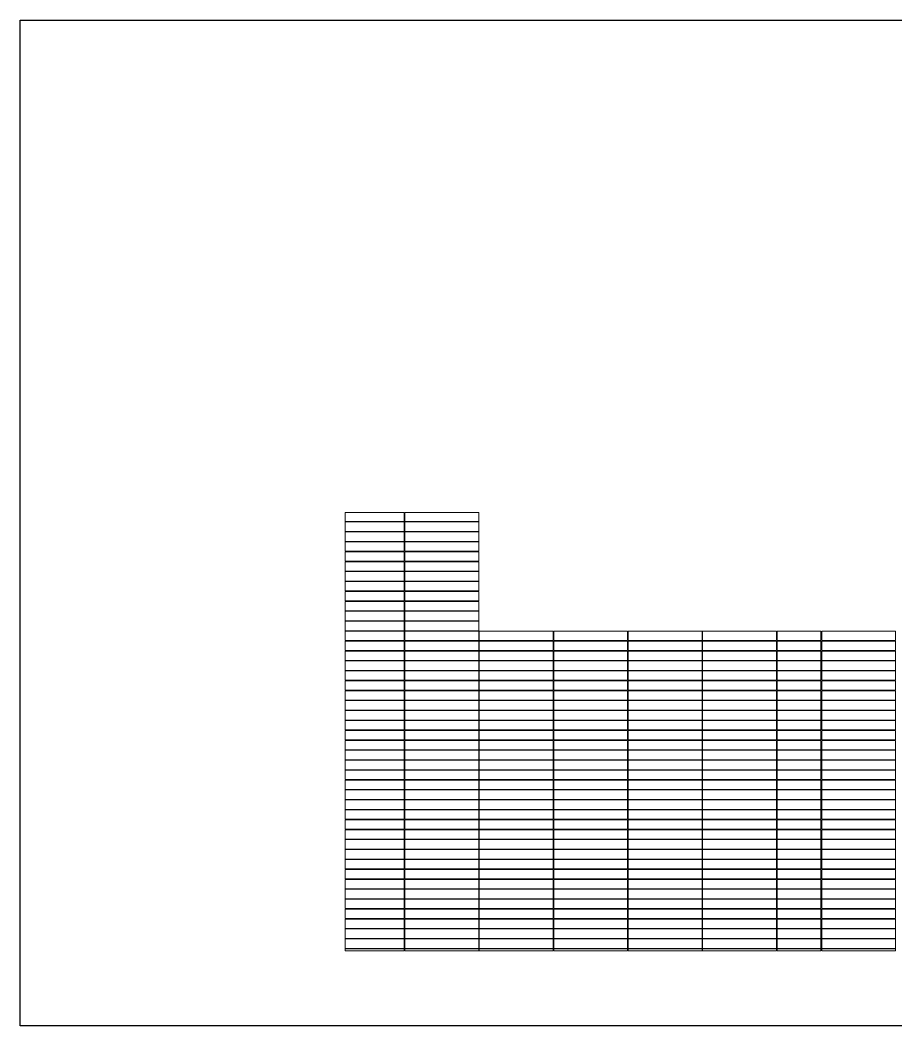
# Model space of a CAD drawing. Header units: inches. Extents: x 0 to 3347, y 4 to 908.
# Drawn here: x 0 to 706, y 98 to 908 of the extents above; entities that cross this region are included whole.
import ezdxf

# ---------------------------------------------------------------- set-up
doc = ezdxf.new("R2010")
doc.units = ezdxf.units.IN
doc.header["$MEASUREMENT"] = 0
doc.layers.add('!Terracotta', color=31, linetype='Continuous', lineweight=20)

# ---------------------------------------------------------------- blocks, each defined once
blk = doc.blocks.new('SOUTH_ELEVATION')
at = {"layer": '!Terracotta'}
for points in [[(-2608.07, 327.6), (-2560.51, 327.6), (-2560.51, 320.37), (-2608.07, 320.37)], [(-2560.14, 327.6), (-2500.51, 327.6), (-2500.51, 320.37), (-2560.14, 320.37)], [(-2560.51, 320), (-2608.07, 320), (-2608.07, 312.38), (-2560.51, 312.38)], [(-2560.14, 320), (-2500.51, 320), (-2500.51, 312.38), (-2560.14, 312.38)], [(-2560.51, 312), (-2608.07, 312), (-2608.07, 304.38), (-2560.51, 304.38)], [(-2560.14, 312), (-2500.51, 312), (-2500.51, 304.38), (-2560.14, 304.38)], [(-2560.51, 304), (-2608.07, 304), (-2608.07, 296.38), (-2560.51, 296.38)], [(-2560.14, 304), (-2500.51, 304), (-2500.51, 296.38), (-2560.14, 296.38)], [(-2560.51, 296), (-2608.07, 296), (-2608.07, 288.38), (-2560.51, 288.38)], [(-2560.14, 296), (-2500.51, 296), (-2500.51, 288.38), (-2560.14, 288.38)], [(-2560.51, 288), (-2608.07, 288), (-2608.07, 280.38), (-2560.51, 280.38)], [(-2560.14, 288), (-2500.51, 288), (-2500.51, 280.38), (-2560.14, 280.38)], [(-2560.51, 280), (-2608.07, 280), (-2608.07, 272.38), (-2560.51, 272.38)], [(-2560.14, 280), (-2500.51, 280), (-2500.51, 272.38), (-2560.14, 272.38)], [(-2560.51, 272), (-2608.07, 272), (-2608.07, 264.38), (-2560.51, 264.38)], [(-2560.14, 272), (-2500.51, 272), (-2500.51, 264.38), (-2560.14, 264.38)], [(-2560.51, 264), (-2608.07, 264), (-2608.07, 256.38), (-2560.51, 256.38)], [(-2560.14, 264), (-2500.51, 264), (-2500.51, 256.38), (-2560.14, 256.38)], [(-2560.51, 256), (-2608.07, 256), (-2608.07, 248.38), (-2560.51, 248.38)], [(-2560.14, 256), (-2500.51, 256), (-2500.51, 248.38), (-2560.14, 248.38)], [(-2560.51, 248), (-2608.07, 248), (-2608.07, 240.38), (-2560.51, 240.38)], [(-2560.14, 248), (-2500.51, 248), (-2500.51, 240.38), (-2560.14, 240.38)], [(-2560.51, 240), (-2608.07, 240), (-2608.07, 232.38), (-2560.51, 232.38)], [(-2560.14, 240), (-2500.51, 240), (-2500.51, 232.38), (-2560.14, 232.38)], [(-2560.51, 232), (-2608.07, 232), (-2608.07, 224.38), (-2560.51, 224.38)], [(-2560.14, 232), (-2500.51, 232), (-2500.51, 224.38), (-2560.14, 224.38)], [(-2500.14, 232), (-2440.51, 232), (-2440.51, 224.38), (-2500.14, 224.38)], [(-2440.14, 232), (-2380.51, 232), (-2380.51, 224.38), (-2440.14, 224.38)], [(-2380.14, 232), (-2320.51, 232), (-2320.51, 224.38), (-2380.14, 224.38)], [(-2320.14, 232), (-2260.51, 232), (-2260.51, 224.38), (-2320.14, 224.38)], [(-2224.7, 224.38), (-2260.14, 224.38), (-2260.14, 232), (-2224.7, 232)], [(-2223.95, 232), (-2164.51, 232), (-2164.51, 224.38), (-2223.95, 224.38)], [(-2560.51, 224), (-2608.07, 224), (-2608.07, 216.38), (-2560.51, 216.38)], [(-2560.14, 224), (-2500.51, 224), (-2500.51, 216.38), (-2560.14, 216.38)], [(-2500.14, 224), (-2440.51, 224), (-2440.51, 216.38), (-2500.14, 216.38)], [(-2440.14, 224), (-2380.51, 224), (-2380.51, 216.38), (-2440.14, 216.38)], [(-2380.14, 224), (-2320.51, 224), (-2320.51, 216.38), (-2380.14, 216.38)], [(-2320.14, 224), (-2260.51, 224), (-2260.51, 216.38), (-2320.14, 216.38)], [(-2224.7, 216.38), (-2260.14, 216.38), (-2260.14, 224), (-2224.7, 224)], [(-2223.95, 224), (-2164.51, 224), (-2164.51, 216.38), (-2223.95, 216.38)], [(-2560.51, 216), (-2608.07, 216), (-2608.07, 208.38), (-2560.51, 208.38)], [(-2560.14, 216), (-2500.51, 216), (-2500.51, 208.38), (-2560.14, 208.38)], [(-2500.14, 216), (-2440.51, 216), (-2440.51, 208.38), (-2500.14, 208.38)], [(-2440.14, 216), (-2380.51, 216), (-2380.51, 208.38), (-2440.14, 208.38)], [(-2380.14, 216), (-2320.51, 216), (-2320.51, 208.38), (-2380.14, 208.38)], [(-2320.14, 216), (-2260.51, 216), (-2260.51, 208.38), (-2320.14, 208.38)], [(-2224.7, 208.38), (-2260.14, 208.38), (-2260.14, 216), (-2224.7, 216)], [(-2223.95, 216), (-2164.51, 216), (-2164.51, 208.38), (-2223.95, 208.38)], [(-2560.51, 208), (-2608.07, 208), (-2608.07, 200.38), (-2560.51, 200.38)], [(-2560.14, 208), (-2500.51, 208), (-2500.51, 200.38), (-2560.14, 200.38)], [(-2500.14, 208), (-2440.51, 208), (-2440.51, 200.38), (-2500.14, 200.38)], [(-2440.14, 208), (-2380.51, 208), (-2380.51, 200.38), (-2440.14, 200.38)], [(-2380.14, 208), (-2320.51, 208), (-2320.51, 200.38), (-2380.14, 200.38)], [(-2320.14, 208), (-2260.51, 208), (-2260.51, 200.38), (-2320.14, 200.38)], [(-2224.7, 200.38), (-2260.14, 200.38), (-2260.14, 208), (-2224.7, 208)], [(-2223.95, 208), (-2164.51, 208), (-2164.51, 200.38), (-2223.95, 200.38)], [(-2560.51, 200), (-2608.07, 200), (-2608.07, 192.38), (-2560.51, 192.38)], [(-2560.14, 200), (-2500.51, 200), (-2500.51, 192.38), (-2560.14, 192.38)], [(-2500.14, 200), (-2440.51, 200), (-2440.51, 192.38), (-2500.14, 192.38)], [(-2440.14, 200), (-2380.51, 200), (-2380.51, 192.38), (-2440.14, 192.38)], [(-2380.14, 200), (-2320.51, 200), (-2320.51, 192.38), (-2380.14, 192.38)], [(-2320.14, 200), (-2260.51, 200), (-2260.51, 192.38), (-2320.14, 192.38)], [(-2224.7, 192.38), (-2260.14, 192.38), (-2260.14, 200), (-2224.7, 200)], [(-2223.95, 200), (-2164.51, 200), (-2164.51, 192.38), (-2223.95, 192.38)], [(-2560.51, 192), (-2608.07, 192), (-2608.07, 184.38), (-2560.51, 184.38)], [(-2560.14, 192), (-2500.51, 192), (-2500.51, 184.38), (-2560.14, 184.38)], [(-2500.14, 192), (-2440.51, 192), (-2440.51, 184.38), (-2500.14, 184.38)], [(-2440.14, 192), (-2380.51, 192), (-2380.51, 184.38), (-2440.14, 184.38)], [(-2380.14, 192), (-2320.51, 192), (-2320.51, 184.38), (-2380.14, 184.38)], [(-2320.14, 192), (-2260.51, 192), (-2260.51, 184.38), (-2320.14, 184.38)], [(-2224.7, 184.38), (-2260.14, 184.38), (-2260.14, 192), (-2224.7, 192)], [(-2223.95, 192), (-2164.51, 192), (-2164.51, 184.38), (-2223.95, 184.38)], [(-2560.51, 184), (-2608.07, 184), (-2608.07, 176.38), (-2560.51, 176.38)], [(-2560.14, 184), (-2500.51, 184), (-2500.51, 176.38), (-2560.14, 176.38)], [(-2500.14, 184), (-2440.51, 184), (-2440.51, 176.38), (-2500.14, 176.38)], [(-2440.14, 184), (-2380.51, 184), (-2380.51, 176.38), (-2440.14, 176.38)], [(-2380.14, 184), (-2320.51, 184), (-2320.51, 176.38), (-2380.14, 176.38)], [(-2320.14, 184), (-2260.51, 184), (-2260.51, 176.38), (-2320.14, 176.38)], [(-2224.7, 176.38), (-2260.14, 176.38), (-2260.14, 184), (-2224.7, 184)], [(-2223.95, 184), (-2164.51, 184), (-2164.51, 176.38), (-2223.95, 176.38)], [(-2560.51, 176), (-2608.07, 176), (-2608.07, 168.38), (-2560.51, 168.38)], [(-2560.14, 176), (-2500.51, 176), (-2500.51, 168.38), (-2560.14, 168.38)], [(-2500.14, 176), (-2440.51, 176), (-2440.51, 168.38), (-2500.14, 168.38)], [(-2440.14, 176), (-2380.51, 176), (-2380.51, 168.38), (-2440.14, 168.38)], [(-2380.14, 176), (-2320.51, 176), (-2320.51, 168.38), (-2380.14, 168.38)], [(-2320.14, 176), (-2260.51, 176), (-2260.51, 168.38), (-2320.14, 168.38)], [(-2224.7, 168.38), (-2260.14, 168.38), (-2260.14, 176), (-2224.7, 176)], [(-2223.95, 176), (-2164.51, 176), (-2164.51, 168.38), (-2223.95, 168.38)], [(-2560.51, 168), (-2608.07, 168), (-2608.07, 160.38), (-2560.51, 160.38)], [(-2560.14, 168), (-2500.51, 168), (-2500.51, 160.38), (-2560.14, 160.38)], [(-2500.14, 168), (-2440.51, 168), (-2440.51, 160.38), (-2500.14, 160.38)], [(-2440.14, 168), (-2380.51, 168), (-2380.51, 160.38), (-2440.14, 160.38)], [(-2380.14, 168), (-2320.51, 168), (-2320.51, 160.38), (-2380.14, 160.38)], [(-2320.14, 168), (-2260.51, 168), (-2260.51, 160.38), (-2320.14, 160.38)], [(-2224.7, 160.38), (-2260.14, 160.38), (-2260.14, 168), (-2224.7, 168)], [(-2223.95, 168), (-2164.51, 168), (-2164.51, 160.38), (-2223.95, 160.38)], [(-2560.51, 160), (-2608.07, 160), (-2608.07, 152.38), (-2560.51, 152.38)], [(-2560.14, 160), (-2500.51, 160), (-2500.51, 152.38), (-2560.14, 152.38)], [(-2500.14, 160), (-2440.51, 160), (-2440.51, 152.38), (-2500.14, 152.38)], [(-2440.14, 160), (-2380.51, 160), (-2380.51, 152.38), (-2440.14, 152.38)], [(-2380.14, 160), (-2320.51, 160), (-2320.51, 152.38), (-2380.14, 152.38)], [(-2320.14, 160), (-2260.51, 160), (-2260.51, 152.38), (-2320.14, 152.38)], [(-2224.7, 152.38), (-2260.14, 152.38), (-2260.14, 160), (-2224.7, 160)], [(-2223.95, 160), (-2164.51, 160), (-2164.51, 152.38), (-2223.95, 152.38)], [(-2560.51, 152), (-2608.07, 152), (-2608.07, 144.38), (-2560.51, 144.38)], [(-2560.14, 152), (-2500.51, 152), (-2500.51, 144.38), (-2560.14, 144.38)], [(-2500.14, 152), (-2440.51, 152), (-2440.51, 144.38), (-2500.14, 144.38)], [(-2440.14, 152), (-2380.51, 152), (-2380.51, 144.38), (-2440.14, 144.38)], [(-2380.14, 152), (-2320.51, 152), (-2320.51, 144.38), (-2380.14, 144.38)], [(-2320.14, 152), (-2260.51, 152), (-2260.51, 144.38), (-2320.14, 144.38)], [(-2224.7, 144.38), (-2260.14, 144.38), (-2260.14, 152), (-2224.7, 152)], [(-2223.95, 152), (-2164.51, 152), (-2164.51, 144.38), (-2223.95, 144.38)], [(-2560.51, 144), (-2608.07, 144), (-2608.07, 136.38), (-2560.51, 136.38)], [(-2560.14, 144), (-2500.51, 144), (-2500.51, 136.38), (-2560.14, 136.38)], [(-2500.14, 144), (-2440.51, 144), (-2440.51, 136.38), (-2500.14, 136.38)], [(-2440.14, 144), (-2380.51, 144), (-2380.51, 136.38), (-2440.14, 136.38)], [(-2380.14, 144), (-2320.51, 144), (-2320.51, 136.38), (-2380.14, 136.38)], [(-2320.14, 144), (-2260.51, 144), (-2260.51, 136.38), (-2320.14, 136.38)], [(-2224.7, 136.38), (-2260.14, 136.38), (-2260.14, 144), (-2224.7, 144)], [(-2223.95, 144), (-2164.51, 144), (-2164.51, 136.38), (-2223.95, 136.38)], [(-2560.51, 136), (-2608.07, 136), (-2608.07, 128.38), (-2560.51, 128.38)], [(-2560.14, 136), (-2500.51, 136), (-2500.51, 128.38), (-2560.14, 128.38)], [(-2500.14, 136), (-2440.51, 136), (-2440.51, 128.38), (-2500.14, 128.38)], [(-2440.14, 136), (-2380.51, 136), (-2380.51, 128.38), (-2440.14, 128.38)], [(-2380.14, 136), (-2320.51, 136), (-2320.51, 128.38), (-2380.14, 128.38)], [(-2320.14, 136), (-2260.51, 136), (-2260.51, 128.38), (-2320.14, 128.38)], [(-2224.7, 128.38), (-2260.14, 128.38), (-2260.14, 136), (-2224.7, 136)], [(-2223.95, 136), (-2164.51, 136), (-2164.51, 128.38), (-2223.95, 128.38)], [(-2560.51, 128), (-2608.07, 128), (-2608.07, 120.38), (-2560.51, 120.38)], [(-2560.14, 128), (-2500.51, 128), (-2500.51, 120.38), (-2560.14, 120.38)], [(-2500.14, 128), (-2440.51, 128), (-2440.51, 120.38), (-2500.14, 120.38)], [(-2440.14, 128), (-2380.51, 128), (-2380.51, 120.38), (-2440.14, 120.38)], [(-2380.14, 128), (-2320.51, 128), (-2320.51, 120.38), (-2380.14, 120.38)], [(-2320.14, 128), (-2260.51, 128), (-2260.51, 120.38), (-2320.14, 120.38)], [(-2224.7, 120.38), (-2260.14, 120.38), (-2260.14, 128), (-2224.7, 128)], [(-2223.95, 128), (-2164.51, 128), (-2164.51, 120.38), (-2223.95, 120.38)], [(-2560.51, 120), (-2608.07, 120), (-2608.07, 112.38), (-2560.51, 112.38)], [(-2560.14, 120), (-2500.51, 120), (-2500.51, 112.38), (-2560.14, 112.38)], [(-2500.14, 120), (-2440.51, 120), (-2440.51, 112.38), (-2500.14, 112.38)], [(-2440.14, 120), (-2380.51, 120), (-2380.51, 112.38), (-2440.14, 112.38)], [(-2380.14, 120), (-2320.51, 120), (-2320.51, 112.38), (-2380.14, 112.38)], [(-2320.14, 120), (-2260.51, 120), (-2260.51, 112.38), (-2320.14, 112.38)], [(-2224.7, 112.38), (-2260.14, 112.38), (-2260.14, 120), (-2224.7, 120)], [(-2223.95, 120), (-2164.51, 120), (-2164.51, 112.38), (-2223.95, 112.38)], [(-2560.51, 112), (-2608.07, 112), (-2608.07, 104.38), (-2560.51, 104.38)], [(-2560.14, 112), (-2500.51, 112), (-2500.51, 104.38), (-2560.14, 104.38)], [(-2500.14, 112), (-2440.51, 112), (-2440.51, 104.38), (-2500.14, 104.38)], [(-2440.14, 112), (-2380.51, 112), (-2380.51, 104.38), (-2440.14, 104.38)], [(-2380.14, 112), (-2320.51, 112), (-2320.51, 104.38), (-2380.14, 104.38)], [(-2320.14, 112), (-2260.51, 112), (-2260.51, 104.38), (-2320.14, 104.38)], [(-2224.7, 104.38), (-2260.14, 104.38), (-2260.14, 112), (-2224.7, 112)], [(-2223.95, 112), (-2164.51, 112), (-2164.51, 104.38), (-2223.95, 104.38)], [(-2560.51, 104), (-2608.07, 104), (-2608.07, 96.38), (-2560.51, 96.38)], [(-2560.14, 104), (-2500.51, 104), (-2500.51, 96.38), (-2560.14, 96.38)], [(-2500.14, 104), (-2440.51, 104), (-2440.51, 96.38), (-2500.14, 96.38)], [(-2440.14, 104), (-2380.51, 104), (-2380.51, 96.38), (-2440.14, 96.38)], [(-2380.14, 104), (-2320.51, 104), (-2320.51, 96.38), (-2380.14, 96.38)], [(-2320.14, 104), (-2260.51, 104), (-2260.51, 96.38), (-2320.14, 96.38)], [(-2224.7, 96.38), (-2260.14, 96.38), (-2260.14, 104), (-2224.7, 104)], [(-2223.95, 104), (-2164.51, 104), (-2164.51, 96.38), (-2223.95, 96.38)], [(-2560.51, 96), (-2608.07, 96), (-2608.07, 88.38), (-2560.51, 88.38)], [(-2560.14, 96), (-2500.51, 96), (-2500.51, 88.38), (-2560.14, 88.38)], [(-2500.14, 96), (-2440.51, 96), (-2440.51, 88.38), (-2500.14, 88.38)], [(-2440.14, 96), (-2380.51, 96), (-2380.51, 88.38), (-2440.14, 88.38)], [(-2380.14, 96), (-2320.51, 96), (-2320.51, 88.38), (-2380.14, 88.38)], [(-2320.14, 96), (-2260.51, 96), (-2260.51, 88.38), (-2320.14, 88.38)], [(-2224.7, 88.38), (-2260.14, 88.38), (-2260.14, 96), (-2224.7, 96)], [(-2223.95, 96), (-2164.51, 96), (-2164.51, 88.38), (-2223.95, 88.38)], [(-2560.51, 88), (-2608.07, 88), (-2608.07, 80.38), (-2560.51, 80.38)], [(-2560.14, 88), (-2500.51, 88), (-2500.51, 80.38), (-2560.14, 80.38)], [(-2500.14, 88), (-2440.51, 88), (-2440.51, 80.38), (-2500.14, 80.38)], [(-2440.14, 88), (-2380.51, 88), (-2380.51, 80.38), (-2440.14, 80.38)], [(-2380.14, 88), (-2320.51, 88), (-2320.51, 80.38), (-2380.14, 80.38)], [(-2320.14, 88), (-2260.51, 88), (-2260.51, 80.38), (-2320.14, 80.38)], [(-2224.7, 80.38), (-2260.14, 80.38), (-2260.14, 88), (-2224.7, 88)], [(-2223.95, 88), (-2164.51, 88), (-2164.51, 80.38), (-2223.95, 80.38)], [(-2560.51, 80), (-2608.07, 80), (-2608.07, 72.38), (-2560.51, 72.38)], [(-2560.14, 80), (-2500.51, 80), (-2500.51, 72.38), (-2560.14, 72.38)], [(-2500.14, 80), (-2440.51, 80), (-2440.51, 72.38), (-2500.14, 72.38)], [(-2440.14, 80), (-2380.51, 80), (-2380.51, 72.38), (-2440.14, 72.38)], [(-2380.14, 80), (-2320.51, 80), (-2320.51, 72.38), (-2380.14, 72.38)], [(-2320.14, 80), (-2260.51, 80), (-2260.51, 72.38), (-2320.14, 72.38)], [(-2224.7, 72.38), (-2260.14, 72.38), (-2260.14, 80), (-2224.7, 80)], [(-2223.95, 80), (-2164.51, 80), (-2164.51, 72.38), (-2223.95, 72.38)], [(-2560.51, 72), (-2608.07, 72), (-2608.07, 64.38), (-2560.51, 64.38)], [(-2560.14, 72), (-2500.51, 72), (-2500.51, 64.38), (-2560.14, 64.38)], [(-2500.14, 72), (-2440.51, 72), (-2440.51, 64.38), (-2500.14, 64.38)], [(-2440.14, 72), (-2380.51, 72), (-2380.51, 64.38), (-2440.14, 64.38)], [(-2380.14, 72), (-2320.51, 72), (-2320.51, 64.38), (-2380.14, 64.38)], [(-2320.14, 72), (-2260.51, 72), (-2260.51, 64.38), (-2320.14, 64.38)], [(-2224.7, 64.38), (-2260.14, 64.38), (-2260.14, 72), (-2224.7, 72)], [(-2223.95, 72), (-2164.51, 72), (-2164.51, 64.38), (-2223.95, 64.38)], [(-2560.51, 64), (-2608.07, 64), (-2608.07, 56.38), (-2560.51, 56.38)], [(-2560.14, 64), (-2500.51, 64), (-2500.51, 56.38), (-2560.14, 56.38)], [(-2500.14, 64), (-2440.51, 64), (-2440.51, 56.38), (-2500.14, 56.38)], [(-2440.14, 64), (-2380.51, 64), (-2380.51, 56.38), (-2440.14, 56.38)], [(-2380.14, 64), (-2320.51, 64), (-2320.51, 56.38), (-2380.14, 56.38)], [(-2320.14, 64), (-2260.51, 64), (-2260.51, 56.38), (-2320.14, 56.38)], [(-2224.7, 56.38), (-2260.14, 56.38), (-2260.14, 64), (-2224.7, 64)], [(-2223.95, 64), (-2164.51, 64), (-2164.51, 56.38), (-2223.95, 56.38)], [(-2560.51, 56), (-2608.07, 56), (-2608.07, 48.38), (-2560.51, 48.38)], [(-2560.14, 56), (-2500.51, 56), (-2500.51, 48.38), (-2560.14, 48.38)], [(-2500.14, 56), (-2440.51, 56), (-2440.51, 48.38), (-2500.14, 48.38)], [(-2440.14, 56), (-2380.51, 56), (-2380.51, 48.38), (-2440.14, 48.38)], [(-2380.14, 56), (-2320.51, 56), (-2320.51, 48.38), (-2380.14, 48.38)], [(-2320.14, 56), (-2260.51, 56), (-2260.51, 48.38), (-2320.14, 48.38)], [(-2224.7, 48.38), (-2260.14, 48.38), (-2260.14, 56), (-2224.7, 56)], [(-2223.95, 56), (-2164.51, 56), (-2164.51, 48.38), (-2223.95, 48.38)], [(-2560.51, 48), (-2608.07, 48), (-2608.07, 40.38), (-2560.51, 40.38)], [(-2560.14, 48), (-2500.51, 48), (-2500.51, 40.38), (-2560.14, 40.38)], [(-2500.14, 48), (-2440.51, 48), (-2440.51, 40.38), (-2500.14, 40.38)], [(-2440.14, 48), (-2380.51, 48), (-2380.51, 40.38), (-2440.14, 40.38)], [(-2380.14, 48), (-2320.51, 48), (-2320.51, 40.38), (-2380.14, 40.38)], [(-2320.14, 48), (-2260.51, 48), (-2260.51, 40.38), (-2320.14, 40.38)], [(-2224.7, 40.38), (-2260.14, 40.38), (-2260.14, 48), (-2224.7, 48)], [(-2223.95, 48), (-2164.51, 48), (-2164.51, 40.38), (-2223.95, 40.38)], [(-2560.51, 40), (-2608.07, 40), (-2608.07, 32.38), (-2560.51, 32.38)], [(-2560.14, 40), (-2500.51, 40), (-2500.51, 32.38), (-2560.14, 32.38)], [(-2500.14, 40), (-2440.51, 40), (-2440.51, 32.38), (-2500.14, 32.38)], [(-2440.14, 40), (-2380.51, 40), (-2380.51, 32.38), (-2440.14, 32.38)], [(-2380.14, 40), (-2320.51, 40), (-2320.51, 32.38), (-2380.14, 32.38)], [(-2320.14, 40), (-2260.51, 40), (-2260.51, 32.38), (-2320.14, 32.38)], [(-2224.7, 32.38), (-2260.14, 32.38), (-2260.14, 40), (-2224.7, 40)], [(-2223.95, 40), (-2164.51, 40), (-2164.51, 32.38), (-2223.95, 32.38)], [(-2560.51, 32), (-2608.07, 32), (-2608.07, 24.38), (-2560.51, 24.38)], [(-2560.14, 32), (-2500.51, 32), (-2500.51, 24.38), (-2560.14, 24.38)], [(-2500.14, 32), (-2440.51, 32), (-2440.51, 24.38), (-2500.14, 24.38)], [(-2440.14, 32), (-2380.51, 32), (-2380.51, 24.38), (-2440.14, 24.38)], [(-2380.14, 32), (-2320.51, 32), (-2320.51, 24.38), (-2380.14, 24.38)], [(-2320.14, 32), (-2260.51, 32), (-2260.51, 24.38), (-2320.14, 24.38)], [(-2224.7, 24.38), (-2260.14, 24.38), (-2260.14, 32), (-2224.7, 32)], [(-2223.95, 32), (-2164.51, 32), (-2164.51, 24.38), (-2223.95, 24.38)], [(-2560.51, 24), (-2608.07, 24), (-2608.07, 16.38), (-2560.51, 16.38)], [(-2560.14, 24), (-2500.51, 24), (-2500.51, 16.38), (-2560.14, 16.38)], [(-2500.14, 24), (-2440.51, 24), (-2440.51, 16.38), (-2500.14, 16.38)], [(-2440.14, 24), (-2380.51, 24), (-2380.51, 16.38), (-2440.14, 16.38)], [(-2380.14, 24), (-2320.51, 24), (-2320.51, 16.38), (-2380.14, 16.38)], [(-2320.14, 24), (-2260.51, 24), (-2260.51, 16.38), (-2320.14, 16.38)], [(-2224.7, 16.38), (-2260.14, 16.38), (-2260.14, 24), (-2224.7, 24)], [(-2223.95, 24), (-2164.51, 24), (-2164.51, 16.38), (-2223.95, 16.38)], [(-2560.51, 16), (-2608.07, 16), (-2608.07, 8.38), (-2560.51, 8.38)], [(-2560.14, 16), (-2500.51, 16), (-2500.51, 8.38), (-2560.14, 8.38)], [(-2500.14, 16), (-2440.51, 16), (-2440.51, 8.38), (-2500.14, 8.38)], [(-2440.14, 16), (-2380.51, 16), (-2380.51, 8.38), (-2440.14, 8.38)], [(-2380.14, 16), (-2320.51, 16), (-2320.51, 8.38), (-2380.14, 8.38)], [(-2320.14, 16), (-2260.51, 16), (-2260.51, 8.38), (-2320.14, 8.38)], [(-2224.7, 8.38), (-2260.14, 8.38), (-2260.14, 16), (-2224.7, 16)], [(-2223.95, 16), (-2164.51, 16), (-2164.51, 8.38), (-2223.95, 8.38)], [(-2560.51, 8), (-2608.07, 8), (-2608.07, 0.38), (-2560.51, 0.38)], [(-2560.51, 0), (-2608.07, 0), (-2608.07, -7.62), (-2560.51, -7.62)], [(-2560.14, 8), (-2500.51, 8), (-2500.51, 0.38), (-2560.14, 0.38)], [(-2560.14, 0), (-2500.51, 0), (-2500.51, -7.62), (-2560.14, -7.62)], [(-2500.14, 8), (-2440.51, 8), (-2440.51, 0.38), (-2500.14, 0.38)], [(-2500.14, 0), (-2440.51, 0), (-2440.51, -7.62), (-2500.14, -7.62)], [(-2440.14, 8), (-2380.51, 8), (-2380.51, 0.38), (-2440.14, 0.38)], [(-2440.14, 0), (-2380.51, 0), (-2380.51, -7.62), (-2440.14, -7.62)], [(-2380.14, 8), (-2320.51, 8), (-2320.51, 0.38), (-2380.14, 0.38)], [(-2380.14, 0), (-2320.51, 0), (-2320.51, -7.62), (-2380.14, -7.62)], [(-2320.14, 8), (-2260.51, 8), (-2260.51, 0.38), (-2320.14, 0.38)], [(-2320.14, 0), (-2260.51, 0), (-2260.51, -7.62), (-2320.14, -7.62)], [(-2224.7, 0.38), (-2260.14, 0.38), (-2260.14, 8), (-2224.7, 8)], [(-2224.7, -7.62), (-2260.14, -7.62), (-2260.14, 0), (-2224.7, 0)], [(-2223.95, 8), (-2164.51, 8), (-2164.51, 0.38), (-2223.95, 0.38)], [(-2223.95, 0), (-2164.51, 0), (-2164.51, -7.62), (-2223.95, -7.62)], [(-2560.51, -8), (-2608.07, -8), (-2608.07, -15.62), (-2560.51, -15.62)], [(-2560.14, -8), (-2500.51, -8), (-2500.51, -15.62), (-2560.14, -15.62)], [(-2500.14, -8), (-2440.51, -8), (-2440.51, -15.62), (-2500.14, -15.62)], [(-2440.14, -8), (-2380.51, -8), (-2380.51, -15.62), (-2440.14, -15.62)], [(-2380.14, -8), (-2320.51, -8), (-2320.51, -15.62), (-2380.14, -15.62)], [(-2320.14, -8), (-2260.51, -8), (-2260.51, -15.62), (-2320.14, -15.62)], [(-2224.7, -15.62), (-2260.14, -15.62), (-2260.14, -8), (-2224.7, -8)], [(-2223.95, -8), (-2164.51, -8), (-2164.51, -15.62), (-2223.95, -15.62)], [(-2560.51, -16), (-2608.07, -16), (-2608.07, -23.62), (-2560.51, -23.62)], [(-2560.14, -16), (-2500.51, -16), (-2500.51, -23.62), (-2560.14, -23.62)], [(-2500.14, -16), (-2440.51, -16), (-2440.51, -23.62), (-2500.14, -23.62)], [(-2440.14, -16), (-2380.51, -16), (-2380.51, -23.62), (-2440.14, -23.62)], [(-2380.14, -16), (-2320.51, -16), (-2320.51, -23.62), (-2380.14, -23.62)], [(-2320.14, -16), (-2260.51, -16), (-2260.51, -23.62), (-2320.14, -23.62)], [(-2224.7, -23.62), (-2260.14, -23.62), (-2260.14, -16), (-2224.7, -16)], [(-2223.95, -16), (-2164.51, -16), (-2164.51, -23.62), (-2223.95, -23.62)], [(-2560.51, -25.63), (-2560.51, -24), (-2608.07, -24), (-2608.07, -25.63)], [(-2560.14, -25.63), (-2560.14, -24), (-2500.51, -24), (-2500.51, -25.63)], [(-2500.14, -25.63), (-2500.14, -24), (-2440.51, -24), (-2440.51, -25.63)], [(-2440.14, -25.63), (-2440.14, -24), (-2380.51, -24), (-2380.51, -25.63)], [(-2380.14, -25.63), (-2380.14, -24), (-2320.51, -24), (-2320.51, -25.63)], [(-2320.14, -25.63), (-2320.14, -24), (-2260.51, -24), (-2260.51, -25.63)], [(-2224.7, -25.63), (-2260.14, -25.63), (-2260.14, -24), (-2224.7, -24)], [(-2223.95, -25.63), (-2223.95, -24), (-2164.51, -24), (-2164.51, -25.63)]]:
    blk.add_lwpolyline(points, close=True, dxfattribs=at)

msp = doc.modelspace()

# ---------------------------------------------------------------- linework, layer by layer
at = {"color": 4}
msp.add_lwpolyline([(0, 908.05), (3347.48, 908.05), (3347.48, 97.54), (0, 97.54)], close=True, dxfattribs=at)

# ---------------------------------------------------------------- block references
msp.add_blockref('SOUTH_ELEVATION', (2870.17, 183.63))

doc.saveas('drawing.dxf')
